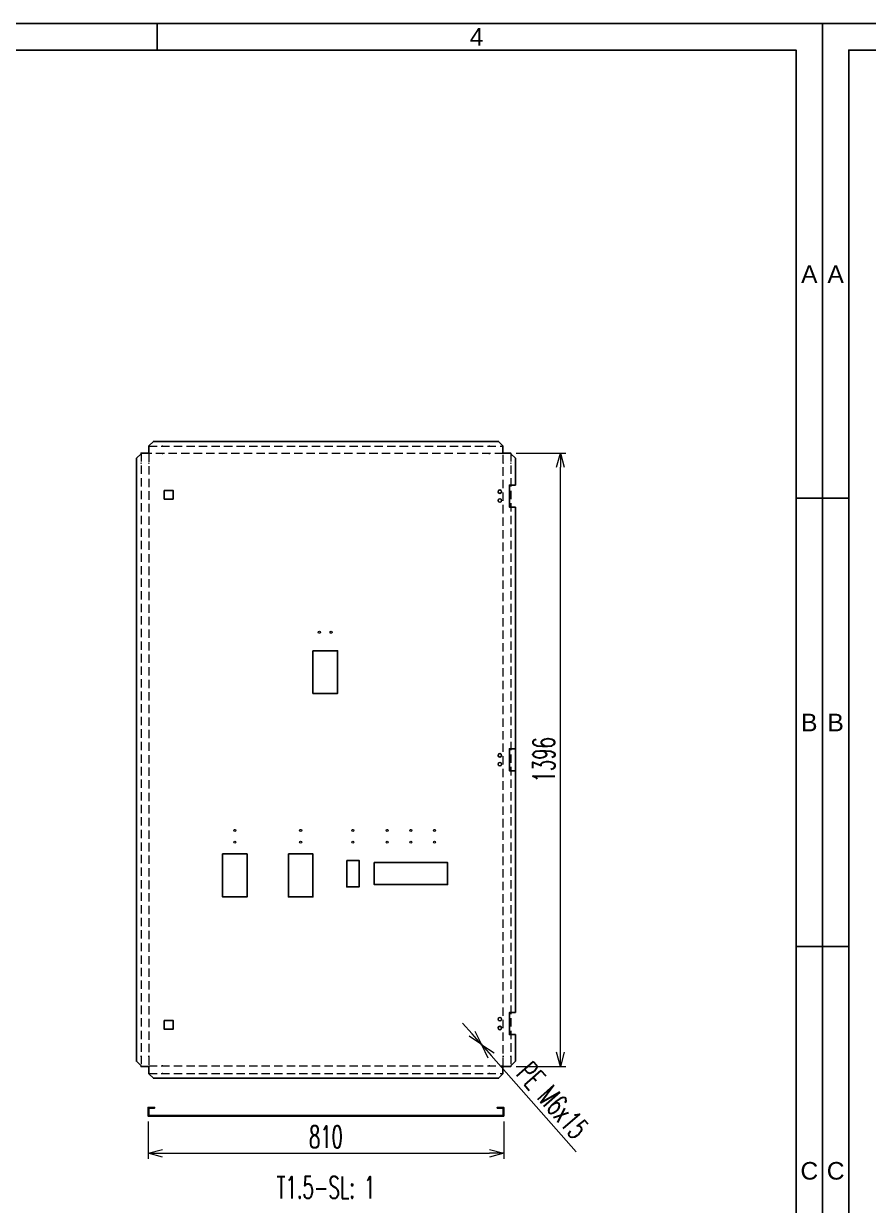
# Model space of a CAD drawing. Header units: millimetres. Extents: x 28713 to 59118, y -54378 to -19615.
# Drawn here: x 51359 to 53283, y -26482 to -23793 of the extents above; entities that cross this region are included whole.
import ezdxf
from ezdxf.enums import TextEntityAlignment as Align

# ---------------------------------------------------------------- set-up
doc = ezdxf.new("R2010")
doc.units = ezdxf.units.MM
doc.header["$LTSCALE"] = 3
doc.linetypes.add('HIDDEN', pattern=[9.525, 6.35, -3.175])
doc.layers.add('@.DM. NÉT ĐỨT', color=8, linetype='HIDDEN', lineweight=9)
for name, color, linetype in [('@.TEXT', 7, 'Continuous'), ('@.VISIBLE', 7, 'Continuous'), ('dim', 7, 'Continuous')]:
    doc.layers.add(name, color=color, linetype=linetype)
doc.styles.add('Ann_w01', font='romans.shx', dxfattribs={"width": 0.6, "bigfont": 'chineset.shx'})
doc.styles.add('Arial', font='arial.ttf')
doc.dimstyles.new('Dim 01_SC25', dxfattribs={"dimscale": 25, "dimtxt": 2, "dimasz": 1.3, "dimexe": 0.5, "dimexo": 0.5, "dimgap": 0.5, "dimtad": 1, "dimdec": 1, "dimzin": 12, "dimdsep": 46, "dimtxsty": 'Ann_w01', "dimblk": 'OPEN30', "dimcen": 1.5, "dimclrd": 6, "dimclre": 6, "dimclrt": 3, "dimadec": 1, "dimazin": 3, "dimtm": 1e-09, "dimtfac": 1, "dimtdec": 1, "dimtmove": 0, "dimatfit": 3, "dimldrblk": 'OPEN30', "dimfxl": 1, "dimtolj": 1, "dimlwd": 20, "dimlwe": 20, "dimarcsym": 0})

# ---------------------------------------------------------------- blocks, each defined once
blk = doc.blocks.new('_Open30')
at = {"color": 0, "linetype": 'ByBlock', "lineweight": -2}
for p, q in [((-1, 0.268), (0, 0)), ((0, 0), (-1, -0.268)), ((0, 0), (-1, 0))]:
    blk.add_line(p, q, dxfattribs=at)
blk = doc.blocks.new('*D94')
at = {"layer": 'Defpoints', "color": 0, "transparency": 16777216}
for p in [(51642.8, -26278.6), (52452.8, -26278.6), (52452.8, -26363)]:
    blk.add_point(p, dxfattribs=at)
at = {"layer": 'dim', "color": 6, "lineweight": 20, "transparency": 16777216}
for p, q in [((51642.8, -26291.1), (51642.8, -26375.5)), ((52452.8, -26291.1), (52452.8, -26375.5)), ((51675.3, -26363), (52420.3, -26363))]:
    blk.add_line(p, q, dxfattribs=at)
at = {"layer": 'dim', "color": 6, "lineweight": 20, "transparency": 16777216, "xscale": 32.5, "yscale": 32.5, "zscale": 32.5, "rotation": 180}
blk.add_blockref('_Open30', (51642.8, -26363), dxfattribs=at)
at = {"layer": 'dim', "color": 6, "lineweight": 20, "transparency": 16777216, "xscale": 32.5, "yscale": 32.5, "zscale": 32.5}
blk.add_blockref('_Open30', (52452.8, -26363), dxfattribs=at)
at = {"layer": 'dim', "color": 3, "transparency": 16777216, "insert": (52047.8, -26325.5), "char_height": 50, "attachment_point": 5, "style": 'Ann_w01'}
blk.add_mtext('\\A1;810', dxfattribs=at)
blk = doc.blocks.new('*D95')
at = {"layer": 'Defpoints', "color": 0, "transparency": 16777216}
for p in [(52468.7, -24769.9), (52581.7, -24769.9), (52468.7, -26165.9)]:
    blk.add_point(p, dxfattribs=at)
at = {"layer": 'dim', "color": 6, "lineweight": 20, "transparency": 16777216}
for p, q in [((52481.2, -24769.9), (52594.2, -24769.9)), ((52581.7, -26133.4), (52581.7, -24802.4)), ((52481.2, -26165.9), (52594.2, -26165.9))]:
    blk.add_line(p, q, dxfattribs=at)
at = {"layer": 'dim', "color": 6, "lineweight": 20, "transparency": 16777216, "xscale": 32.5, "yscale": 32.5, "zscale": 32.5}
for p, rotation in [((52581.7, -24769.9), 90), ((52581.7, -26165.9), 270)]:
    blk.add_blockref('_Open30', p, dxfattribs=dict(at, rotation=rotation))
at = {"layer": 'dim', "color": 3, "transparency": 16777216, "insert": (52544.2, -25467.9), "char_height": 50, "attachment_point": 5, "rotation": 90, "style": 'Ann_w01'}
blk.add_mtext('\\A1;1396', dxfattribs=at)
blk = doc.blocks.new('*D96')
at = {"layer": 'Defpoints', "color": 0, "transparency": 16777216}
for p in [(52401.9, -26115.5), (52402.6, -26116.3)]:
    blk.add_point(p, dxfattribs=at)
at = {"layer": 'dim', "color": 6, "lineweight": 20, "transparency": 16777216}
for p, q in [((52380.5, -26091.1), (52359, -26066.8)), ((52401.9, -26115.5), (52402.6, -26116.3)), ((52617.3, -26359.9), (52424.1, -26140.7))]:
    blk.add_line(p, q, dxfattribs=at)
at = {"layer": 'dim', "color": 6, "lineweight": 20, "transparency": 16777216, "xscale": 32.5, "yscale": 32.5, "zscale": 32.5}
for p, rotation in [((52401.9, -26115.5), 311.3813499905388), ((52402.6, -26116.3), 131.3813499905388)]:
    blk.add_blockref('_Open30', p, dxfattribs=dict(at, rotation=rotation))
at = {"layer": 'dim', "color": 3, "transparency": 16777216, "insert": (52564, -26242.7), "char_height": 50, "attachment_point": 5, "rotation": 311.3813, "style": 'Ann_w01'}
blk.add_mtext('\\A1;PE M6x15', dxfattribs=at)
blk = doc.blocks.new('KHUNG BAN VE (Made by Tung)')
at = {"layer": '@.VISIBLE', "color": 8}
for p, q in [((221.25, 207), (221.25, 210)), ((3, 156), (0, 156)), ((294, 156), (297, 156)), ((3, 105), (0, 105)), ((294, 105), (297, 105))]:
    blk.add_line(p, q, dxfattribs=at)
for points in [[(0, 0), (297, 0), (297, 210), (0, 210)], [(3, 3), (294, 3), (294, 207), (3, 207)]]:
    blk.add_lwpolyline(points, close=True, dxfattribs=at)
at = {"layer": '@.TEXT', "color": 1, "style": 'Arial'}
for s, p in [('4', (257.625, 208.5)), ('A', (1.5, 181.5)), ('A', (295.5, 181.5)), ('B', (1.5, 130.5)), ('B', (295.5, 130.5)), ('C', (1.5, 79.5)), ('C', (295.5, 79.5))]:
    blk.add_text(s, height=2, dxfattribs=at).set_placement(p, align=Align.MIDDLE_CENTER)
for tag, height, p in [('DESIGNER_NAME', 2, (38, 15.5)), ('PROJECT_CODE', 2, (258.5, 15.5)), ('SCALE', 2, (289, 15.5)), ('APPROVED_NAME', 2, (38, 10.5)), ('CUSTOMER_NAME', 2, (258.5, 10.5)), ('PAGE', 2, (289, 10.5)), ('DRAWING_NAME', 4, (173, 8)), ('TOTAL', 2, (289, 5.5))]:
    blk.add_attdef(tag, text='', height=height, dxfattribs=at).set_placement(p, align=Align.MIDDLE_CENTER)

msp = doc.modelspace()

# ---------------------------------------------------------------- linework, layer by layer
at = {"color": 1}
for p, q in [((51674.69, -24754.11), (51676.69, -24754.11)), ((52420.85, -24754.11), (52418.85, -24754.11)), ((51674.69, -24771.31), (51676.69, -24771.31)), ((52420.85, -24771.31), (52418.85, -24771.31)), ((51626.97, -24792.11), (51626.97, -24794.11)), ((51644.17, -24792.11), (51644.17, -24794.11)), ((52451.37, -24792.11), (52451.37, -24794.11)), ((52468.57, -24792.11), (52468.57, -24794.11)), ((52401.27, -26115.91), (52403.27, -26115.91)), ((52402.27, -26114.91), (52402.27, -26116.91)), ((51626.97, -26143.7), (51626.97, -26141.7)), ((51644.17, -26143.7), (51644.17, -26141.7)), ((52451.37, -26143.7), (52451.37, -26141.7)), ((52468.57, -26143.7), (52468.57, -26141.7)), ((51674.69, -26164.51), (51676.69, -26164.51)), ((51674.69, -26181.71), (51676.69, -26181.71)), ((52420.85, -26164.51), (52418.85, -26164.51)), ((52420.85, -26181.71), (52418.85, -26181.71))]:
    msp.add_line(p, q, dxfattribs=at)
for p, q in [((51644.67, -24769.91), (51644.67, -24771.31)), ((52450.87, -24769.91), (52450.87, -24771.31)), ((51644.67, -26165.91), (51644.67, -26164.51)), ((52450.87, -26165.91), (52450.87, -26164.51))]:
    msp.add_line(p, q)
for points in [[(52479.17, -24842.91), (52479.17, -24781.91), (52468.67, -24771.41), (52468.67, -24769.91), (52450.87, -24769.91), (52450.87, -24753.61), (52440.77, -24743.51), (51654.77, -24743.51), (51644.67, -24753.61), (51644.67, -24769.91), (51626.87, -24769.91), (51626.87, -24771.41), (51616.37, -24781.91), (51616.37, -26153.91), (51626.87, -26164.41), (51626.87, -26165.91), (51644.67, -26165.91), (51644.67, -26182.21), (51654.77, -26192.31), (52440.77, -26192.31), (52450.87, -26182.21), (52450.87, -26165.91), (52468.67, -26165.91), (52468.67, -26164.41), (52479.17, -26153.91), (52479.17, -26092.91)], [(52479.17, -24892.91), (52465.57, -24892.91), (52465.57, -24842.91), (52479.17, -24842.91)], [(52479.17, -26042.91), (52479.17, -24892.91)], [(52479.17, -25492.91), (52465.57, -25492.91), (52465.57, -25442.91), (52479.17, -25442.91)], [(52479.17, -26042.91), (52465.57, -26042.91), (52465.57, -26092.91), (52479.17, -26092.91)]]:
    msp.add_lwpolyline(points)
for points in [[(51679.77, -24854.91), (51699.77, -24854.91), (51699.77, -24874.91), (51679.77, -24874.91)], [(52018.27, -25219.91), (52074.27, -25219.91), (52074.27, -25316.91), (52018.27, -25316.91)], [(51812.27, -25681.91), (51868.27, -25681.91), (51868.27, -25779.91), (51812.27, -25779.91)], [(51962.27, -25681.91), (52018.27, -25681.91), (52018.27, -25779.91), (51962.27, -25779.91)], [(52095.27, -25696.74), (52123.27, -25696.74), (52123.27, -25757.24), (52095.27, -25757.24)], [(52157.77, -25701.74), (52324.77, -25701.74), (52324.77, -25751.74), (52157.77, -25751.74)], [(51679.77, -26060.91), (51699.77, -26060.91), (51699.77, -26080.91), (51679.77, -26080.91)], [(51644.27, -26277.12), (51644.27, -26260.12), (51657.77, -26260.12), (51657.77, -26258.62), (51642.77, -26258.62), (51642.77, -26278.62), (52452.77, -26278.62), (52452.77, -26258.62), (52437.77, -26258.62), (52437.77, -26260.12), (52451.27, -26260.12), (52451.27, -26277.12)]]:
    msp.add_lwpolyline(points, close=True)
for centre in [(52443.77, -24857.91), (52443.77, -24877.91), (52443.77, -25457.91), (52443.77, -25477.91), (52443.77, -26057.91), (52443.77, -26077.91)]:
    msp.add_circle(centre, 4)
at = {"linetype": 'ByBlock', "lineweight": 9}
for centre in [(52032.86, -25177.76), (52059.46, -25177.76), (51840.16, -25628.56), (51990.16, -25628.56), (52109.16, -25628.56), (52187.16, -25628.56), (52241.16, -25628.56), (52295.16, -25628.56), (51840.16, -25655.16), (51990.16, -25655.16), (52109.16, -25655.16), (52187.16, -25655.16), (52241.16, -25655.16), (52295.16, -25655.16)]:
    msp.add_circle(centre, 2.4, dxfattribs=at)
at = {"layer": '@.DM. NÉT ĐỨT', "linetype": 'HIDDEN'}
for p, q in [((51644.17, -24754.11), (52451.37, -24754.11)), ((51626.97, -24769.91), (51626.97, -26165.91)), ((52468.57, -24769.91), (52468.57, -26165.91)), ((51644.17, -26181.71), (52451.37, -26181.71))]:
    msp.add_line(p, q, dxfattribs=at)
msp.add_lwpolyline([(52451.37, -26164.51), (52451.37, -24771.31), (51644.17, -24771.31), (51644.17, -26164.51)], close=True, dxfattribs=at)

# ---------------------------------------------------------------- block references
at = {"layer": '@.VISIBLE', "xscale": 20, "yscale": 20, "zscale": 20}
for p in [(47238.47, -27993.02), (53178.47, -27993.02)]:
    msp.add_blockref('KHUNG BAN VE (Made by Tung)', p, dxfattribs=at)

# ---------------------------------------------------------------- texts
at = {"layer": 'dim', "color": 1, "style": 'Ann_w01', "width": 0.6}
msp.add_text('T1.5-SL: 1', height=50, dxfattribs=at).set_placement((52047.77, -26440.7), align=Align.MIDDLE_CENTER)

# ---------------------------------------------------------------- dimensions: what is measured, and where the dimension line sits
at = {"layer": 'dim'}
dim = msp.add_linear_dim(base=(52581.66, -24769.91), p1=(52468.67, -26165.91), p2=(52468.67, -24769.91), angle=90, dimstyle='Dim 01_SC25', dxfattribs=at)
dim.commit()
dim.dimension.update_dxf_attribs({"geometry": '*D95', "text_midpoint": (52544.16, -25467.91)})
dim = msp.add_diameter_dim_2p(p1=(52401.94, -26115.53), p2=(52402.6, -26116.28), text='PE M6x15', dimstyle='Dim 01_SC25', dxfattribs=at)
dim.commit()
dim.dimension.update_dxf_attribs({"geometry": '*D96', "text_midpoint": (52535.83, -26267.49), "dimtype": 163})
dim = msp.add_linear_dim(base=(52452.77, -26363.04), p1=(51642.77, -26278.62), p2=(52452.77, -26278.62), dimstyle='Dim 01_SC25', dxfattribs=at)
dim.commit()
dim.dimension.update_dxf_attribs({"geometry": '*D94', "text_midpoint": (52047.77, -26325.54)})

doc.saveas('drawing.dxf')
